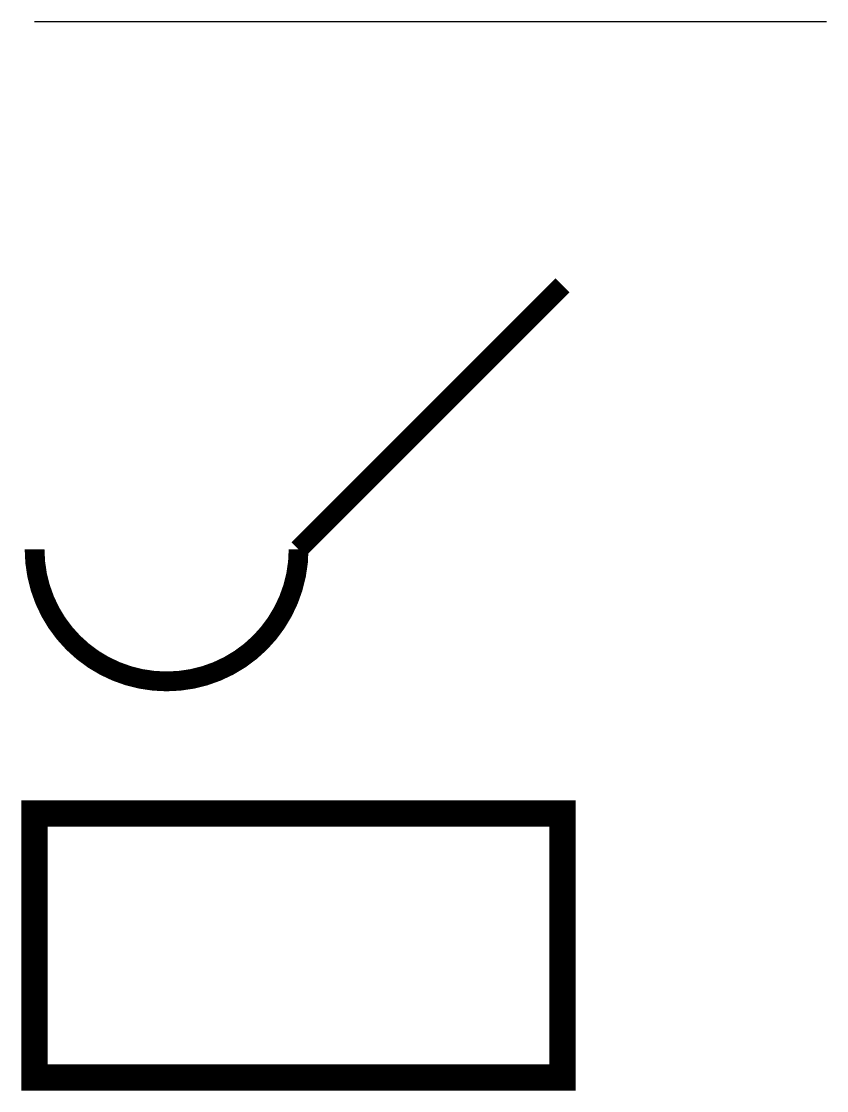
# Model space of a CAD drawing. Header units: metres. Extents: x -1 to 60, y -1 to 80.
import ezdxf

# ---------------------------------------------------------------- set-up
doc = ezdxf.new("R2010")
doc.units = ezdxf.units.M
doc.header["$MEASUREMENT"] = 0

msp = doc.modelspace()

# ---------------------------------------------------------------- linework, layer by layer
msp.add_lwpolyline([(0, 80), (30, 80), (60, 80)])
at = {"const_width": 1.5}
msp.add_lwpolyline([(0, 40, 1), (20, 40), (40, 60)], format="xyb", dxfattribs=at)
at = {"const_width": 2}
msp.add_lwpolyline([(0, 0), (40, 0), (40, 20), (0, 20)], close=True, dxfattribs=at)

doc.saveas('drawing.dxf')
